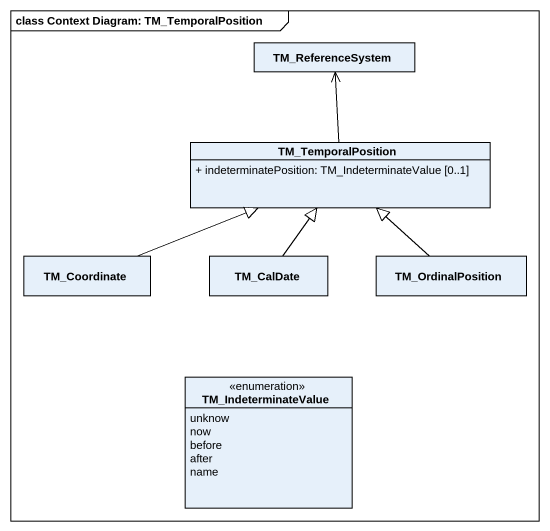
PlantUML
@startuml
mainframe class Context Diagram: TM_TemporalPosition
hide circle
hide empty members
skinparam classAttributeIconSize 0
class TM_ReferenceSystem
class TM_TemporalPosition {
  + indeterminatePosition: TM_IndeterminateValue [0..1]
}
class TM_Coordinate
class TM_CalDate
class TM_OrdinalPosition
enum TM_IndeterminateValue {
  unknow
  now
  before
  after
  name
}
TM_ReferenceSystem <-- TM_TemporalPosition
TM_Coordinate -right-|> TM_TemporalPosition
TM_CalDate -up-|> TM_TemporalPosition
TM_OrdinalPosition -up-|> TM_TemporalPosition
@enduml
